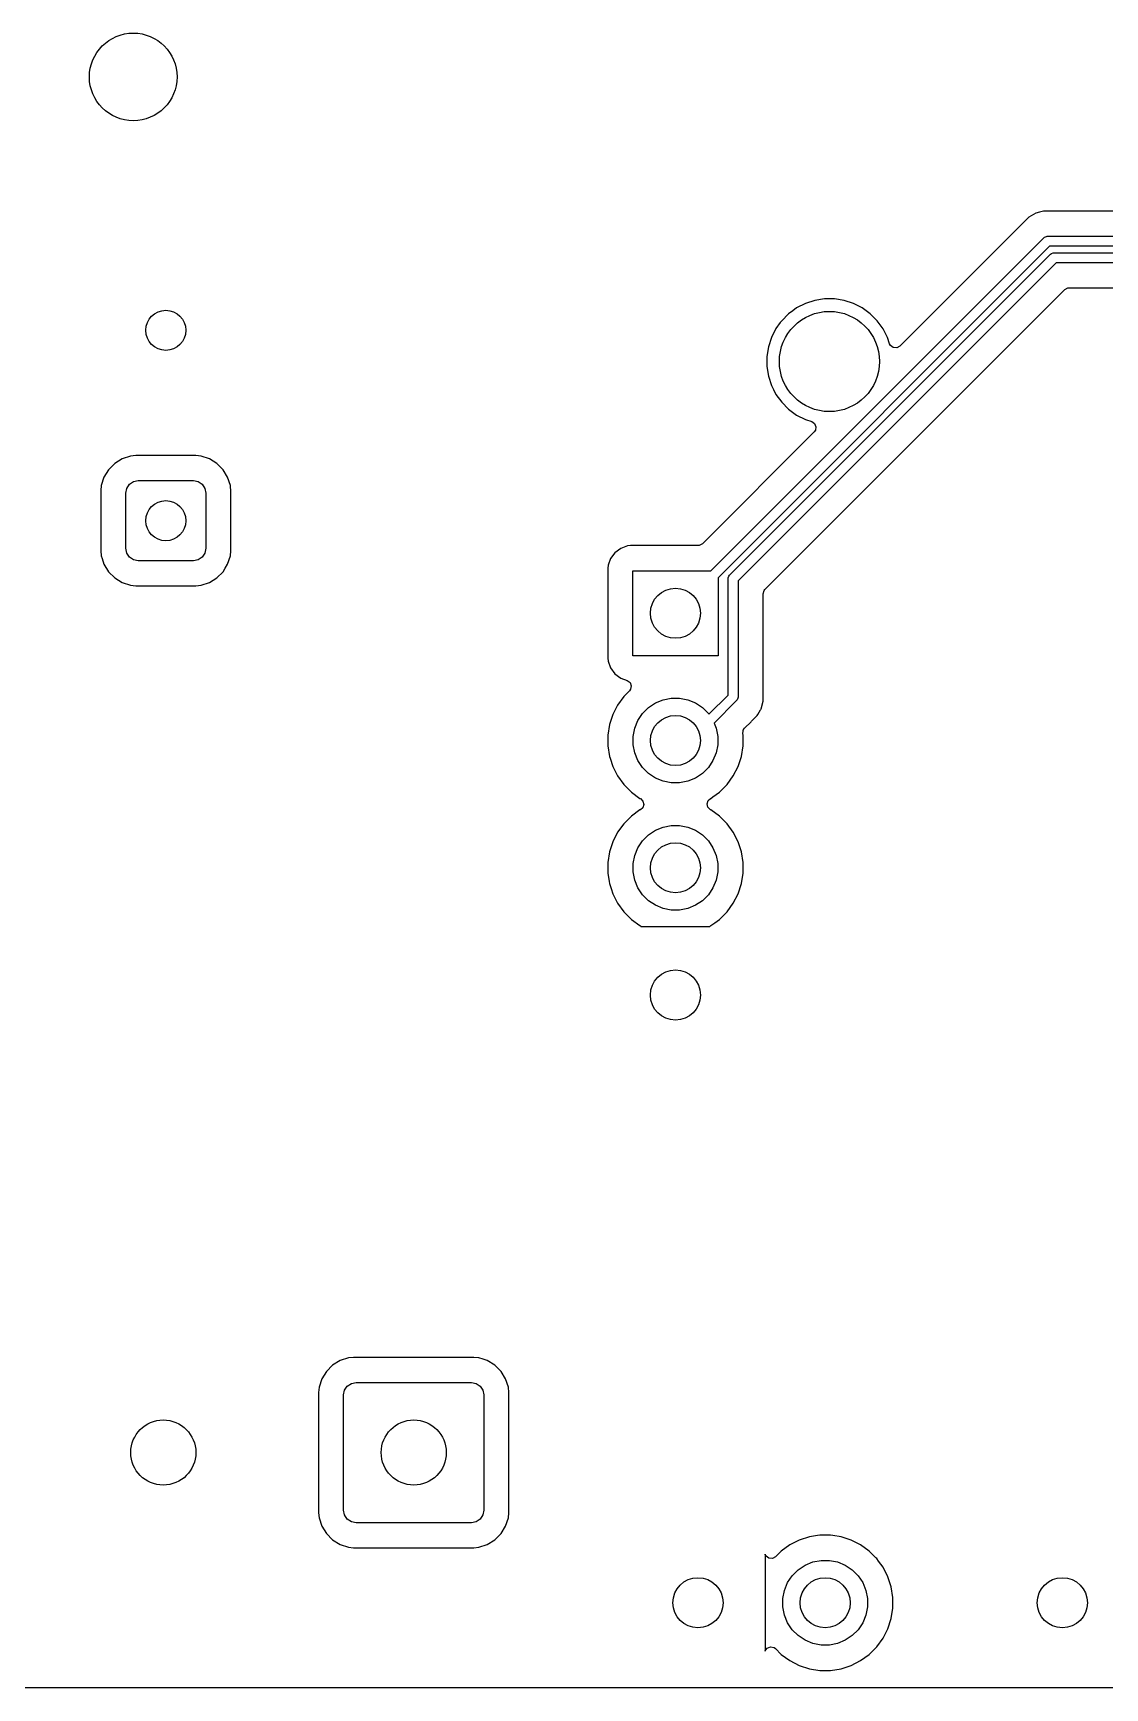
# Model space of a CAD drawing. Extents: x 81.5 to 180.4, y -148.7 to -49.7.
# Drawn here: x 130.95 to 152.35, y -148.7 to -115.67 of the extents above; entities that cross this region are included whole.
import ezdxf

# ---------------------------------------------------------------- set-up
doc = ezdxf.new("R2010")
doc.units = 0
doc.layers.add('BLACK', color=7, linetype='CONTINUOUS')

msp = doc.modelspace()

# ---------------------------------------------------------------- linework, layer by layer
at = {"layer": 'BLACK', "linetype": 'CONTINUOUS'}
for p, q in [((151.120943, -119.224499), (151.044579, -119.244961)), ((151.279058, -119.224499), (151.120943, -119.224499)), ((151.286654, -119.224499), (151.279058, -119.224499)), ((151.28667, -119.2245), (151.286654, -119.224499)), ((156.03679, -119.2245), (151.28667, -119.2245)), ((150.831282, -119.344481), (148.255433, -121.92033)), ((150.83129, -119.344475), (150.831282, -119.344481)), ((150.968209, -119.265426), (150.83129, -119.344475)), ((150.968214, -119.265423), (150.968209, -119.265426)), ((151.044579, -119.244961), (150.968214, -119.265423)), ((144.483578, -126.4), (151.12929, -119.754289)), ((151.12929, -119.754289), (151.144443, -119.741853)), ((151.144443, -119.741853), (151.180491, -119.726921)), ((151.180491, -119.726921), (151.2, -119.725)), ((151.2, -119.725), (169.89943, -119.725)), ((151.241421, -119.925), (144.625, -126.541421)), ((144.855289, -126.492151), (151.265151, -120.082289)), ((169.885035, -119.925), (151.241421, -119.925)), ((151.265151, -120.082289), (151.280305, -120.069853)), ((151.280305, -120.069853), (151.316353, -120.054921)), ((151.316353, -120.054921), (151.335862, -120.053)), ((151.335862, -120.053), (169.627789, -120.053)), ((151.377284, -120.253), (145.026, -126.604284)), ((169.586367, -120.253), (151.377284, -120.253)), ((150.504068, -121.83403), (151.548279, -120.789819)), ((151.548279, -120.789819), (151.609602, -120.756334)), ((151.609602, -120.756334), (151.63596, -120.7535)), ((151.63596, -120.7535), (169.327692, -120.7535)), ((146.119066, -121.210351), (146.035354, -121.271172)), ((146.194594, -121.155476), (146.119066, -121.210351)), ((146.36997, -121.066117), (146.194594, -121.155476)), ((146.557173, -121.00529), (146.36997, -121.066117)), ((146.751578, -120.9745), (146.557173, -121.00529)), ((146.751583, -120.9745), (146.751578, -120.9745)), ((146.948417, -120.9745), (146.751583, -120.9745)), ((146.948422, -120.9745), (146.948417, -120.9745)), ((147.142826, -121.00529), (146.948422, -120.9745)), ((147.330029, -121.066117), (147.142826, -121.00529)), ((147.505405, -121.155476), (147.330029, -121.066117)), ((147.664646, -121.271172), (147.505405, -121.155476)), ((145.868634, -121.448257), (145.780476, -121.569594)), ((145.896172, -121.410354), (145.868634, -121.448257)), ((145.896174, -121.410352), (145.896172, -121.410354)), ((146.035351, -121.271174), (145.896174, -121.410351)), ((145.896174, -121.410351), (145.896174, -121.410352)), ((146.035352, -121.271174), (146.035351, -121.271174)), ((146.035354, -121.271172), (146.035352, -121.271174)), ((147.803828, -121.410354), (147.664646, -121.271172)), ((147.919524, -121.569595), (147.803828, -121.410354)), ((145.691117, -121.74497), (145.63029, -121.932173)), ((145.780476, -121.569594), (145.691117, -121.74497)), ((148.008884, -121.744975), (147.919524, -121.569595)), ((148.049822, -121.870969), (148.008884, -121.744975)), ((148.068485, -121.906959), (148.049822, -121.870969)), ((150.411521, -121.926577), (150.504068, -121.83403)), ((145.562819, -126.775278), (150.411521, -121.926577)), ((145.63029, -121.932173), (145.5995, -122.126577)), ((145.5995, -122.126577), (145.5995, -122.323422)), ((148.124418, -121.948831), (148.068485, -121.906959)), ((148.19411, -121.953815), (148.124418, -121.948831)), ((148.255433, -121.92033), (148.19411, -121.953815)), ((145.5995, -122.323422), (145.63029, -122.517826)), ((145.63029, -122.517826), (145.691117, -122.705029)), ((145.691117, -122.705029), (145.7316, -122.78448)), ((145.7316, -122.78448), (145.780476, -122.880405)), ((145.780476, -122.880405), (145.896172, -123.039646)), ((145.896172, -123.039646), (146.035354, -123.178828)), ((146.035354, -123.178828), (146.194595, -123.294524)), ((146.194595, -123.294524), (146.369975, -123.383884)), ((146.369975, -123.383884), (146.495968, -123.424821)), ((146.495968, -123.424821), (146.553643, -123.464258)), ((146.553643, -123.464258), (146.580841, -123.528617)), ((146.580841, -123.528617), (146.568926, -123.597463)), ((146.54533, -123.630433), (144.312582, -125.863181)), ((146.568926, -123.597463), (146.54533, -123.630433)), ((132.730663, -124.167838), (132.581342, -124.25994)), ((132.730668, -124.167836), (132.730663, -124.167838)), ((132.8972, -124.112652), (132.730668, -124.167836)), ((132.897203, -124.112651), (132.8972, -124.112652)), ((132.999981, -124.102152), (132.897203, -124.112651)), ((132.999998, -124.102151), (132.999981, -124.102152)), ((134.20001, -124.102151), (132.999998, -124.102151)), ((134.302795, -124.112651), (134.20001, -124.102151)), ((134.302797, -124.112652), (134.302795, -124.112651)), ((134.469334, -124.167837), (134.302797, -124.112652)), ((134.618656, -124.259939), (134.469334, -124.167837)), ((132.457289, -124.383993), (132.365187, -124.533314)), ((132.581342, -124.25994), (132.457289, -124.383993)), ((134.742712, -124.383995), (134.618656, -124.259939)), ((134.834814, -124.533317), (134.742712, -124.383995)), ((132.31, -124.699855), (132.2995, -124.802634)), ((132.2995, -124.802634), (132.2995, -126.002652)), ((132.310001, -124.699855), (132.31, -124.699855)), ((132.365186, -124.533317), (132.310001, -124.699854)), ((132.310001, -124.699854), (132.310001, -124.699855)), ((132.365187, -124.533314), (132.365186, -124.533317)), ((132.8, -124.852651), (132.81903, -124.75698)), ((132.8, -125.952651), (132.8, -124.852651)), ((132.81903, -124.75698), (132.873223, -124.675874)), ((132.873223, -124.675874), (132.954329, -124.621681)), ((132.954329, -124.621681), (133.05, -124.602651)), ((133.05, -124.602651), (134.15, -124.602651)), ((134.15, -124.602651), (134.245671, -124.621681)), ((134.245671, -124.621681), (134.326777, -124.675874)), ((134.326777, -124.675874), (134.38097, -124.75698)), ((134.38097, -124.75698), (134.4, -124.852651)), ((134.4, -124.852651), (134.4, -125.952651)), ((134.889998, -124.699851), (134.834814, -124.533317)), ((134.889999, -124.699854), (134.889998, -124.699851)), ((134.892405, -124.723412), (134.889999, -124.699854)), ((134.900499, -124.802643), (134.892405, -124.723412)), ((134.9005, -126.00266), (134.900499, -124.802643)), ((132.2995, -126.002652), (132.299501, -126.002669)), ((132.299501, -126.002669), (132.31, -126.105447)), ((132.31, -126.105447), (132.310001, -126.10545)), ((132.310001, -126.10545), (132.327305, -126.157669)), ((132.327305, -126.157669), (132.365186, -126.271985)), ((132.81903, -126.048322), (132.8, -125.952651)), ((132.873223, -126.129428), (132.81903, -126.048322)), ((132.954329, -126.183621), (132.873223, -126.129428)), ((134.326777, -126.129428), (134.245671, -126.183621)), ((134.38097, -126.048322), (134.326777, -126.129428)), ((134.4, -125.952651), (134.38097, -126.048322)), ((134.834814, -126.271985), (134.889999, -126.105448)), ((134.889999, -126.105448), (134.9005, -126.00266)), ((142.481202, -126.157671), (142.430908, -126.292517)), ((142.481206, -126.157664), (142.481202, -126.157671)), ((142.567452, -126.042455), (142.481206, -126.157664)), ((142.567455, -126.042452), (142.567452, -126.042455)), ((142.682664, -125.956206), (142.567455, -126.042452)), ((142.682671, -125.956202), (142.682664, -125.956206)), ((142.817516, -125.905908), (142.682671, -125.956202)), ((142.877123, -125.899501), (142.817516, -125.905908)), ((142.877129, -125.8995), (142.877123, -125.899501)), ((144.224901, -125.8995), (142.877129, -125.8995)), ((144.251259, -125.896666), (144.224901, -125.8995)), ((144.312582, -125.863181), (144.251259, -125.896666)), ((132.365186, -126.271985), (132.457288, -126.421307)), ((132.457288, -126.421307), (132.581344, -126.545363)), ((133.05, -126.202651), (132.954329, -126.183621)), ((134.15, -126.202651), (133.05, -126.202651)), ((134.245671, -126.183621), (134.15, -126.202651)), ((134.618656, -126.545363), (134.742712, -126.421307)), ((134.742712, -126.421307), (134.785377, -126.352135)), ((134.785377, -126.352135), (134.834814, -126.271985)), ((142.424501, -126.352116), (142.4245, -126.352135)), ((142.4245, -126.352135), (142.4245, -128.14787)), ((142.430908, -126.292517), (142.424501, -126.352116)), ((142.925, -128.1), (142.925, -126.4)), ((142.925, -126.4), (144.483578, -126.4)), ((144.842853, -126.507305), (144.855289, -126.492151)), ((132.581344, -126.545363), (132.730666, -126.637465)), ((132.730666, -126.637465), (132.897203, -126.69265)), ((132.897203, -126.69265), (132.999991, -126.703151)), ((132.999991, -126.703151), (134.200008, -126.70315)), ((134.200008, -126.70315), (134.302797, -126.69265)), ((134.302797, -126.69265), (134.469334, -126.637465)), ((134.469334, -126.637465), (134.618656, -126.545363)), ((144.625, -126.541421), (144.625, -128.1)), ((144.826, -126.562862), (144.827921, -126.543353)), ((144.826, -128.882578), (144.826, -126.562862)), ((144.827921, -126.543353), (144.842853, -126.507305)), ((145.026, -126.604284), (145.026, -128.924)), ((145.5265, -126.862959), (145.546185, -126.79592)), ((145.546185, -126.79592), (145.562819, -126.775278)), ((145.5265, -128.83733), (145.5265, -126.862959)), ((142.4245, -128.14787), (142.424501, -128.147876)), ((142.424501, -128.147876), (142.430908, -128.207483)), ((144.625, -128.1), (142.925, -128.1)), ((142.430908, -128.207483), (142.481202, -128.342328)), ((142.481202, -128.342328), (142.481206, -128.342335)), ((142.481206, -128.342335), (142.567452, -128.457544)), ((142.567452, -128.457544), (142.567455, -128.457547)), ((142.567455, -128.457547), (142.682664, -128.543793)), ((142.682664, -128.543793), (142.682671, -128.543797)), ((142.682671, -128.543797), (142.814082, -128.59281)), ((142.858431, -128.796673), (142.744889, -128.910215)), ((142.814082, -128.59281), (142.870016, -128.634681)), ((142.879582, -128.768418), (142.858431, -128.796673)), ((142.870016, -128.634681), (142.894433, -128.700145)), ((142.894433, -128.700145), (142.879582, -128.768418)), ((142.619951, -129.082179), (142.523444, -129.271585)), ((142.744889, -128.910215), (142.619951, -129.082179)), ((143.117941, -129.250766), (143.235766, -129.132941)), ((143.235766, -129.132941), (143.374313, -129.040367)), ((143.374313, -129.040367), (143.528258, -128.976601)), ((143.528258, -128.976601), (143.691685, -128.944093)), ((143.691685, -128.944093), (143.858315, -128.944093)), ((143.858315, -128.944093), (144.021742, -128.976601)), ((144.021742, -128.976601), (144.175687, -129.040367)), ((144.175687, -129.040367), (144.314234, -129.132941)), ((144.314234, -129.132941), (144.432059, -129.250766)), ((144.442374, -129.266203), (144.826, -128.882578)), ((144.996711, -128.994711), (144.547325, -129.444096)), ((145.009147, -128.979557), (144.996711, -128.994711)), ((145.024079, -128.943509), (145.009147, -128.979557)), ((145.026, -128.924), (145.024079, -128.943509)), ((145.485577, -129.155785), (145.526501, -129.003057)), ((145.526501, -128.837348), (145.5265, -128.83733)), ((145.526501, -128.844943), (145.526501, -128.837348)), ((145.526501, -129.003057), (145.526501, -128.844943)), ((142.457753, -129.47376), (142.4245, -129.683713)), ((142.523444, -129.271585), (142.457753, -129.47376)), ((142.961601, -129.543258), (143.025367, -129.389313)), ((143.025367, -129.389313), (143.117941, -129.250766)), ((144.432059, -129.250766), (144.442374, -129.266203)), ((144.547325, -129.444096), (144.588399, -129.543258)), ((145.155135, -129.544098), (145.284506, -129.414728)), ((145.284506, -129.414728), (145.284511, -129.414724)), ((145.284511, -129.414724), (145.294714, -129.40452)), ((145.294714, -129.40452), (145.294716, -129.40452)), ((145.294716, -129.40452), (145.40652, -129.292716)), ((145.40652, -129.292716), (145.41872, -129.271585)), ((145.41872, -129.271585), (145.472338, -129.178716)), ((145.472338, -129.178716), (145.472339, -129.178714)), ((145.472339, -129.178714), (145.47771, -129.169409)), ((145.47771, -129.169409), (145.485577, -129.155785)), ((142.4245, -129.683713), (142.4245, -129.896287)), ((142.929093, -129.706685), (142.961601, -129.543258)), ((142.929093, -129.873315), (142.929093, -129.706685)), ((144.588399, -129.543258), (144.620907, -129.706685)), ((144.620907, -129.706685), (144.620907, -129.873315)), ((145.119135, -129.640622), (145.125476, -129.611471)), ((145.121047, -129.645748), (145.119135, -129.640622)), ((145.120346, -129.651174), (145.121047, -129.645748)), ((145.1255, -129.683713), (145.120346, -129.651174)), ((145.125476, -129.611471), (145.1293, -129.581881)), ((145.1255, -129.896287), (145.1255, -129.683713)), ((145.1293, -129.581881), (145.133132, -129.576275)), ((145.133132, -129.576275), (145.133987, -129.572349)), ((145.133987, -129.572349), (145.155135, -129.544098)), ((142.4245, -129.896287), (142.457754, -130.106243)), ((142.457754, -130.106243), (142.469084, -130.141114)), ((142.961601, -130.036742), (142.929093, -129.873315)), ((143.025367, -130.190687), (142.961601, -130.036742)), ((144.588399, -130.036742), (144.524633, -130.190687)), ((144.620907, -129.873315), (144.588399, -130.036742)), ((145.026557, -130.308412), (145.092246, -130.106243)), ((145.092246, -130.106243), (145.1255, -129.896287)), ((142.469084, -130.141114), (142.523444, -130.308414)), ((142.523444, -130.308414), (142.619951, -130.49782)), ((143.117941, -130.329234), (143.025367, -130.190687)), ((143.235766, -130.447059), (143.117941, -130.329234)), ((143.374313, -130.539633), (143.235766, -130.447059)), ((144.314234, -130.447059), (144.175687, -130.539633)), ((144.432059, -130.329234), (144.314234, -130.447059)), ((144.524633, -130.190687), (144.432059, -130.329234)), ((144.930051, -130.497816), (145.026557, -130.308412)), ((142.619951, -130.49782), (142.74489, -130.669786)), ((142.74489, -130.669786), (142.895213, -130.820109)), ((143.528258, -130.603399), (143.374313, -130.539633)), ((143.691685, -130.635907), (143.528258, -130.603399)), ((143.858315, -130.635907), (143.691685, -130.635907)), ((144.021742, -130.603399), (143.858315, -130.635907)), ((144.175687, -130.539633), (144.021742, -130.603399)), ((144.654792, -130.820104), (144.805104, -130.669792)), ((144.805104, -130.669792), (144.805106, -130.669788)), ((144.805106, -130.669788), (144.805109, -130.669786)), ((144.805109, -130.669786), (144.930048, -130.49782)), ((144.930047, -130.49782), (144.930051, -130.497816)), ((144.930048, -130.49782), (144.930047, -130.49782)), ((142.895213, -130.820109), (143.067182, -130.94505)), ((143.067182, -130.94505), (143.075946, -130.949516)), ((143.075946, -130.949516), (143.126742, -130.997491)), ((143.143536, -131.065312), (143.120998, -131.131447)), ((143.126742, -130.997491), (143.143536, -131.065312)), ((144.406463, -131.054692), (144.428999, -130.988556)), ((144.423259, -131.122512), (144.406463, -131.054692)), ((144.474054, -131.170485), (144.423259, -131.122512)), ((144.428999, -130.988556), (144.474054, -130.949515)), ((144.474054, -130.949515), (144.482816, -130.945051)), ((144.482816, -130.945051), (144.524723, -130.914604)), ((144.524723, -130.914604), (144.654786, -130.820109)), ((144.654786, -130.820109), (144.654788, -130.820106)), ((144.654788, -130.820106), (144.654792, -130.820104)), ((142.74489, -131.450213), (142.619951, -131.622179)), ((142.895213, -131.29989), (142.74489, -131.450213)), ((143.067182, -131.174949), (142.895213, -131.29989)), ((143.075946, -131.170484), (143.067182, -131.174949)), ((143.120998, -131.131447), (143.075946, -131.170484)), ((144.482115, -131.174591), (144.474054, -131.170485)), ((144.48282, -131.174951), (144.482115, -131.174591)), ((144.654786, -131.29989), (144.48282, -131.174951)), ((144.805109, -131.450213), (144.654786, -131.29989)), ((144.930048, -131.622179), (144.805109, -131.450213)), ((142.619951, -131.622179), (142.523444, -131.811585)), ((143.117941, -131.790766), (143.235766, -131.672941)), ((143.235766, -131.672941), (143.374313, -131.580367)), ((143.374313, -131.580367), (143.528258, -131.516601)), ((143.528258, -131.516601), (143.691685, -131.484093)), ((143.691685, -131.484093), (143.858315, -131.484093)), ((143.858315, -131.484093), (144.021742, -131.516601)), ((144.021742, -131.516601), (144.175687, -131.580367)), ((144.175687, -131.580367), (144.314234, -131.672941)), ((144.314234, -131.672941), (144.432059, -131.790766)), ((144.930049, -131.622181), (144.930048, -131.622179)), ((144.930051, -131.622184), (144.930049, -131.622181)), ((145.026557, -131.811588), (144.930051, -131.622184)), ((142.457753, -132.01376), (142.4245, -132.223713)), ((142.523444, -131.811585), (142.457753, -132.01376)), ((142.929093, -132.246685), (142.961601, -132.083258)), ((142.961601, -132.083258), (143.025367, -131.929313)), ((143.025367, -131.929313), (143.117941, -131.790766)), ((144.432059, -131.790766), (144.524633, -131.929313)), ((144.524633, -131.929313), (144.588399, -132.083258)), ((144.588399, -132.083258), (144.620907, -132.246685)), ((145.092246, -132.013757), (145.026557, -131.811588)), ((145.1255, -132.223713), (145.092246, -132.013757)), ((142.4245, -132.223713), (142.4245, -132.436286)), ((142.4245, -132.436286), (142.451583, -132.607285)), ((142.929093, -132.413315), (142.929093, -132.246685)), ((142.961601, -132.576742), (142.929093, -132.413315)), ((144.620907, -132.413315), (144.588399, -132.576742)), ((144.620907, -132.246685), (144.620907, -132.413315)), ((145.092246, -132.646243), (145.1255, -132.436287)), ((145.1255, -132.436287), (145.1255, -132.223713)), ((142.451583, -132.607285), (142.457754, -132.646243)), ((142.457754, -132.646243), (142.489587, -132.744215)), ((142.489587, -132.744215), (142.523444, -132.848414)), ((143.025367, -132.730687), (142.961601, -132.576742)), ((143.117941, -132.869234), (143.025367, -132.730687)), ((144.524633, -132.730687), (144.432059, -132.869234)), ((144.588399, -132.576742), (144.524633, -132.730687)), ((145.026557, -132.848412), (145.092246, -132.646243)), ((142.523444, -132.848414), (142.619951, -133.03782)), ((142.619951, -133.03782), (142.74489, -133.209786)), ((143.235766, -132.987059), (143.117941, -132.869234)), ((143.374313, -133.079633), (143.235766, -132.987059)), ((143.528258, -133.143399), (143.374313, -133.079633)), ((144.175687, -133.079633), (144.021742, -133.143399)), ((144.314234, -132.987059), (144.175687, -133.079633)), ((144.432059, -132.869234), (144.314234, -132.987059)), ((144.805109, -133.209786), (144.930048, -133.03782)), ((144.930047, -133.03782), (144.930051, -133.037816)), ((144.930048, -133.03782), (144.930047, -133.03782)), ((144.930051, -133.037816), (145.026557, -132.848412)), ((142.74489, -133.209786), (142.895213, -133.360109)), ((142.895213, -133.360109), (143.067179, -133.485048)), ((143.691685, -133.175907), (143.528258, -133.143399)), ((143.858315, -133.175907), (143.691685, -133.175907)), ((144.021742, -133.143399), (143.858315, -133.175907)), ((144.482816, -133.485051), (144.562007, -133.427515)), ((144.562007, -133.427515), (144.654786, -133.360109)), ((144.654786, -133.360109), (144.654788, -133.360106)), ((144.654788, -133.360106), (144.654792, -133.360104)), ((144.654792, -133.360104), (144.805104, -133.209792)), ((144.805104, -133.209792), (144.805106, -133.209788)), ((144.805106, -133.209788), (144.805109, -133.209786)), ((143.067179, -133.485048), (143.067181, -133.485049)), ((143.067181, -133.485049), (143.067184, -133.485051)), ((143.067184, -133.485051), (143.076493, -133.489794)), ((143.076493, -133.489794), (143.0873, -133.5)), ((143.0873, -133.5), (144.461728, -133.5)), ((144.461728, -133.5), (144.473508, -133.489793)), ((144.473508, -133.489793), (144.482816, -133.485051)), ((136.931344, -142.259789), (136.807289, -142.383844)), ((136.931348, -142.259786), (136.931344, -142.259789)), ((137.080662, -142.167687), (136.931348, -142.259786)), ((137.080664, -142.167686), (137.080662, -142.167687)), ((137.247203, -142.112501), (137.080664, -142.167686)), ((137.247204, -142.1125), (137.247203, -142.112501)), ((137.349984, -142.102), (137.247204, -142.1125)), ((137.349992, -142.102), (137.349984, -142.102)), ((139.750008, -142.102), (137.349992, -142.102)), ((139.750015, -142.102), (139.750008, -142.102)), ((139.852795, -142.1125), (139.750015, -142.102)), ((139.852797, -142.112501), (139.852795, -142.1125)), ((139.936065, -142.140093), (139.852797, -142.112501)), ((140.019335, -142.167686), (139.936065, -142.140093)), ((140.019337, -142.167687), (140.019335, -142.167686)), ((140.168651, -142.259786), (140.019337, -142.167687)), ((140.168655, -142.259789), (140.168651, -142.259786)), ((140.29271, -142.383844), (140.168655, -142.259789)), ((136.715186, -142.533164), (136.660001, -142.699703)), ((136.715187, -142.533162), (136.715186, -142.533164)), ((136.807286, -142.383848), (136.715187, -142.533162)), ((136.807289, -142.383844), (136.807286, -142.383848)), ((137.16903, -142.75683), (137.223224, -142.675724)), ((137.223224, -142.675724), (137.30433, -142.62153)), ((137.30433, -142.62153), (137.400002, -142.602501)), ((137.400002, -142.602501), (139.699999, -142.6025)), ((139.699999, -142.6025), (139.79567, -142.62153)), ((139.79567, -142.62153), (139.876776, -142.675724)), ((139.876776, -142.675724), (139.93097, -142.75683)), ((140.292713, -142.383848), (140.29271, -142.383844)), ((140.384747, -142.533058), (140.292713, -142.383848)), ((140.384814, -142.533166), (140.384747, -142.533058)), ((140.439999, -142.699703), (140.384814, -142.533166)), ((136.66, -142.699704), (136.6495, -142.802484)), ((136.6495, -142.802484), (136.6495, -145.202515)), ((136.660001, -142.699703), (136.66, -142.699704)), ((137.15, -142.852501), (137.16903, -142.75683)), ((137.150001, -145.152498), (137.15, -142.852501)), ((139.93097, -142.75683), (139.949999, -142.852502)), ((139.949999, -142.852502), (139.95, -145.152499)), ((140.4505, -142.802492), (140.439999, -142.699703)), ((140.4505, -145.202508), (140.4505, -142.802492)), ((136.6495, -145.202515), (136.66, -145.305295)), ((136.66, -145.305295), (136.660001, -145.305296)), ((136.660001, -145.305296), (136.715186, -145.471835)), ((137.16903, -145.24817), (137.150001, -145.152498)), ((137.223224, -145.329276), (137.16903, -145.24817)), ((137.30433, -145.38347), (137.223224, -145.329276)), ((139.876776, -145.329276), (139.79567, -145.38347)), ((139.93097, -145.24817), (139.876776, -145.329276)), ((139.95, -145.152499), (139.93097, -145.24817)), ((140.384814, -145.471834), (140.439999, -145.305297)), ((140.439999, -145.305297), (140.4505, -145.202508)), ((136.715186, -145.471835), (136.715187, -145.471837)), ((136.715187, -145.471837), (136.807286, -145.621151)), ((136.807286, -145.621151), (136.807289, -145.621155)), ((136.807289, -145.621155), (136.931344, -145.74521)), ((137.400001, -145.4025), (137.30433, -145.38347)), ((139.699998, -145.402499), (137.400001, -145.4025)), ((139.79567, -145.38347), (139.699998, -145.402499)), ((140.168655, -145.745211), (140.285155, -145.628711)), ((140.285155, -145.628711), (140.292711, -145.621155)), ((140.292711, -145.621155), (140.384814, -145.471834)), ((146.610042, -145.657208), (146.44876, -145.682753)), ((146.658713, -145.6495), (146.610042, -145.657208)), ((146.871287, -145.6495), (146.658713, -145.6495)), ((146.919957, -145.657208), (146.871287, -145.6495)), ((147.08124, -145.682753), (146.919957, -145.657208)), ((136.931344, -145.74521), (136.931348, -145.745213)), ((136.931348, -145.745213), (137.080662, -145.837312)), ((137.080662, -145.837312), (137.080664, -145.837313)), ((137.080664, -145.837313), (137.080666, -145.837314)), ((137.080666, -145.837314), (137.247203, -145.892499)), ((137.247203, -145.892499), (137.349992, -145.903)), ((137.349992, -145.903), (137.349997, -145.903)), ((137.349997, -145.903), (139.750003, -145.903)), ((139.750003, -145.903), (139.750008, -145.903)), ((139.750008, -145.903), (139.852797, -145.892499)), ((139.852797, -145.892499), (140.019334, -145.837314)), ((140.019334, -145.837314), (140.168655, -145.745211)), ((145.885215, -145.969889), (145.771285, -146.083819)), ((146.057179, -145.844951), (145.885215, -145.969889)), ((146.246585, -145.748444), (146.057179, -145.844951)), ((146.44876, -145.682753), (146.246585, -145.748444)), ((147.081241, -145.682753), (147.08124, -145.682753)), ((147.081243, -145.682754), (147.081241, -145.682753)), ((147.283412, -145.748443), (147.081243, -145.682754)), ((147.283413, -145.748443), (147.283412, -145.748443)), ((147.283414, -145.748444), (147.283413, -145.748443)), ((147.47282, -145.844951), (147.283414, -145.748444)), ((147.644786, -145.96989), (147.47282, -145.844951)), ((147.777051, -146.102155), (147.644786, -145.96989)), ((145.567422, -146.03947), (145.565, -146.032976)), ((145.565, -146.032976), (145.565, -147.967022)), ((145.584337, -146.070447), (145.567422, -146.03947)), ((145.64027, -146.112319), (145.584337, -146.070447)), ((145.709962, -146.117303), (145.64027, -146.112319)), ((145.771285, -146.083819), (145.709962, -146.117303)), ((146.225766, -146.342941), (146.364313, -146.250367)), ((146.364313, -146.250367), (146.518258, -146.186601)), ((146.518258, -146.186601), (146.681685, -146.154093)), ((146.681685, -146.154093), (146.848315, -146.154093)), ((146.848315, -146.154093), (147.011742, -146.186601)), ((147.011742, -146.186601), (147.165687, -146.250367)), ((147.165687, -146.250367), (147.304234, -146.342941)), ((147.795105, -146.120209), (147.777051, -146.102155)), ((147.795109, -146.120214), (147.795105, -146.120209)), ((147.832542, -146.171736), (147.795109, -146.120214)), ((147.920048, -146.292179), (147.832542, -146.171736)), ((147.920049, -146.292181), (147.920048, -146.292179)), ((147.920051, -146.292184), (147.920049, -146.292181)), ((148.016557, -146.481588), (147.920051, -146.292184)), ((145.951601, -146.753258), (146.015367, -146.599313)), ((146.015367, -146.599313), (146.107941, -146.460766)), ((146.107941, -146.460766), (146.225766, -146.342941)), ((147.304234, -146.342941), (147.422059, -146.460766)), ((147.422059, -146.460766), (147.514633, -146.599313)), ((147.514633, -146.599313), (147.578399, -146.753258)), ((148.082246, -146.683757), (148.016557, -146.481588)), ((145.919093, -146.916685), (145.951601, -146.753258)), ((145.919093, -147.083315), (145.919093, -146.916685)), ((147.578399, -146.753258), (147.610907, -146.916685)), ((147.610907, -146.916685), (147.610907, -147.083315)), ((148.1155, -146.893713), (148.082246, -146.683757)), ((148.1155, -147.106287), (148.1155, -146.893713)), ((145.951601, -147.246742), (145.919093, -147.083315)), ((146.015367, -147.400687), (145.951601, -147.246742)), ((147.578399, -147.246742), (147.514633, -147.400687)), ((147.610907, -147.083315), (147.578399, -147.246742)), ((148.082246, -147.316243), (148.1155, -147.106287)), ((146.107941, -147.539234), (146.015367, -147.400687)), ((146.225766, -147.657059), (146.107941, -147.539234)), ((147.422059, -147.539234), (147.304234, -147.657059)), ((147.514633, -147.400687), (147.422059, -147.539234)), ((147.920051, -147.707816), (148.016557, -147.518412)), ((148.016557, -147.518412), (148.082246, -147.316243)), ((145.565, -147.967022), (145.567422, -147.960529)), ((145.567422, -147.960529), (145.609293, -147.904595)), ((145.609293, -147.904595), (145.674757, -147.880178)), ((145.674757, -147.880178), (145.74303, -147.89503)), ((145.74303, -147.89503), (145.771285, -147.916181)), ((145.771285, -147.916181), (145.885213, -148.030109)), ((146.364313, -147.749633), (146.225766, -147.657059)), ((146.518258, -147.813399), (146.364313, -147.749633)), ((146.681685, -147.845907), (146.518258, -147.813399)), ((146.848315, -147.845907), (146.681685, -147.845907)), ((147.011742, -147.813399), (146.848315, -147.845907)), ((147.165687, -147.749633), (147.011742, -147.813399)), ((147.304234, -147.657059), (147.165687, -147.749633)), ((147.644792, -148.030104), (147.795104, -147.879792)), ((147.795104, -147.879792), (147.795106, -147.879788)), ((147.795106, -147.879788), (147.795109, -147.879786)), ((147.795109, -147.879786), (147.920048, -147.70782)), ((147.920047, -147.70782), (147.920051, -147.707816)), ((147.920048, -147.70782), (147.920047, -147.70782)), ((145.885213, -148.030109), (146.057179, -148.155048)), ((146.057179, -148.155048), (146.057181, -148.155049)), ((146.057181, -148.155049), (146.057184, -148.155051)), ((146.057184, -148.155051), (146.246588, -148.251557)), ((146.246588, -148.251557), (146.448757, -148.317246)), ((147.081243, -148.317246), (147.283412, -148.251557)), ((147.283412, -148.251557), (147.472816, -148.155051)), ((147.472816, -148.155051), (147.559471, -148.092093)), ((147.559471, -148.092093), (147.644786, -148.030109)), ((147.644786, -148.030109), (147.644788, -148.030106)), ((147.644788, -148.030106), (147.644792, -148.030104)), ((146.448757, -148.317246), (146.658713, -148.3505)), ((146.658713, -148.3505), (146.658714, -148.3505)), ((146.658714, -148.3505), (146.871286, -148.3505)), ((146.871286, -148.3505), (146.871287, -148.3505)), ((146.871287, -148.3505), (147.081243, -148.317246)), ((142.459922, -148.6995), (81.5745, -148.6995)), ((142.465, -148.7), (142.459922, -148.6995)), ((145.465, -148.7), (142.465, -148.7)), ((145.470078, -148.6995), (145.465, -148.7)), ((180.3255, -148.6995), (145.470078, -148.6995))]:
    msp.add_line(p, q, dxfattribs=at)
at = {"layer": 'BLACK'}
for centre, radius in [((132.95, -116.545), 0.875), ((133.6, -121.602651), 0.4), ((146.85, -122.225), 1), ((133.6, -125.402651), 0.4), ((143.775, -127.25), 0.5), ((143.775, -129.79), 0.5), ((143.775, -132.33), 0.5), ((143.775, -134.87), 0.5), ((133.55, -144.0025), 0.65), ((138.55, -144.0025), 0.65), ((144.225, -147), 0.5), ((146.765, -147), 0.5), ((151.5, -147), 0.5)]:
    msp.add_circle(centre, radius, dxfattribs=at)

doc.saveas('drawing.dxf')
